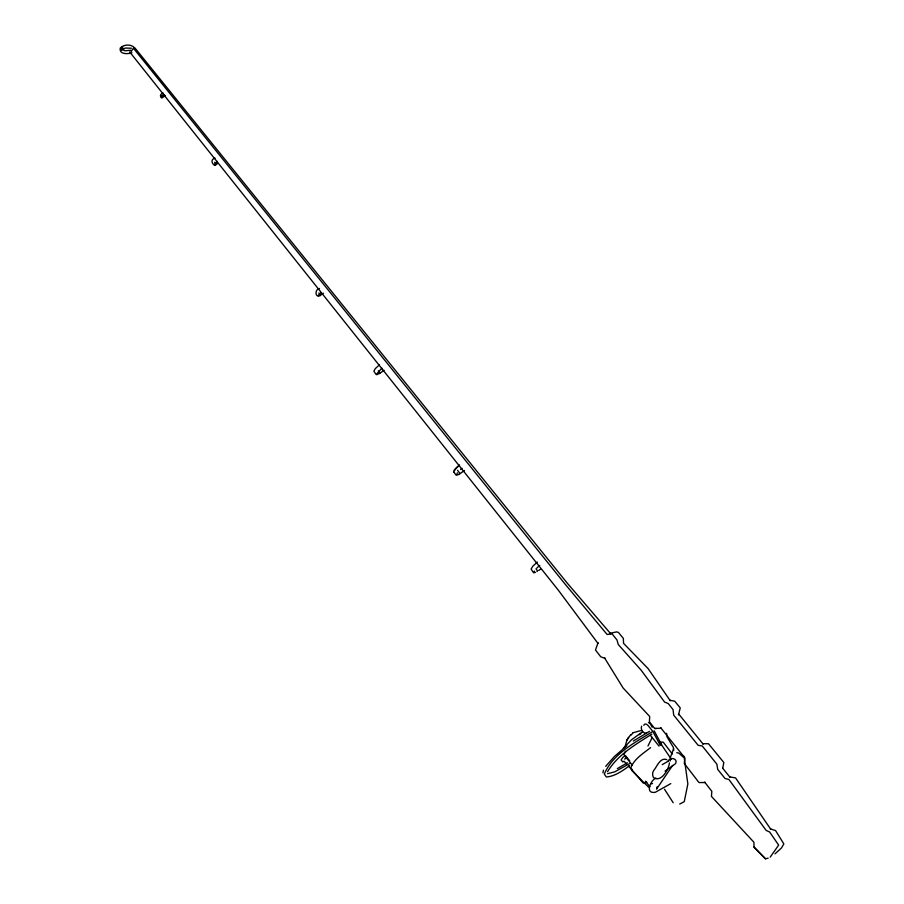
<?xml version="1.0" encoding="UTF-8"?>
<svg xmlns="http://www.w3.org/2000/svg" width="904" height="904" viewBox="0 0 904 904"><rect width="100%" height="100%" fill="white"/><g stroke="black" fill="none" stroke-linecap="round" stroke-linejoin="round"><path stroke-width="1.36" d="M670.259 760.965L670.576 756.829L673.683 748.681M214.463 164.743L217.468 161.353M318.355 295.664L320.875 292.523M376.934 373.714L381.827 368.199M456.825 474.193L457.401 472.815M534.264 571.656L534.366 571.057M625.24 746.049L626.901 740.139L630.834 734.489M722.804 767.824L723.844 762.513L708.476 743.743L702.69 743.676L703.142 744.128L678.655 713.957L678.486 714.872L680.237 707.866L674.689 701.176L669.762 700.25L670.271 700.758L648.191 668.711L623.534 643.332L623.364 638.439L618.426 632.404L616.551 631.896L609.567 633.388M602.934 772.807L603.476 770.151M647.965 746.015L652.225 737.427M641.603 726.138C640.258 729.008 643.026 733.867 646.383 733.133M628.506 737.348L626.901 740.139M625.466 751.213L623.975 754.772L632.314 765.146M607.533 771.688C617.726 754.738 635.704 744.399 651.807 734.161M121.441 50.296L125.328 48.048L131.487 48.217M672.61 765.439L656.586 789.102L657.14 786.785M131.114 51.596L133.453 48.262L564.989 583.984L607.115 634.484L612.098 633.885L616.969 639.942L618.291 644.552L641.264 670.327L664.598 702.092L668.169 703.493L673.039 709.561L673.695 715.12L698.137 745.303L702.238 745.969L716.849 764.151L717.719 769.406L725.031 778.491L728.906 779.474L766.151 830.414L769.62 831.974L778.649 845.104L770.208 857.116M161.906 95.948L163.477 94.728M163.127 93.033C156.934 94.863 163.805 101.429 162.132 95.643C158.946 97.214 163.025 97.146 164.166 94.479M215.073 158.11C206.711 160.528 218.655 170.494 214.7 162.178M319.44 288.478C314.411 289.303 315.213 298.467 320.106 295.597L318.875 293.02M379.431 364.843L375.341 368.572L373.849 371.126L376.03 374.414L377.036 374.685L379.827 373.024L378.301 370.866M453.616 471.718L456.192 475.244L458.046 474.815L459.899 473.447L457.571 470.272M537.032 571.554L537.507 570.876L536.004 568.695M631.331 734.986L632.789 732.895M629.715 765.598C623.025 770.434 615.025 776.389 606.358 776.988L604.29 774.095C612.596 754.264 634.258 742.896 651.897 732.037M605.691 766.355L614.426 756.456L626.788 745.766M623.285 748.365L631.636 739.687L642.665 731.72M655.931 778.073C650.383 780.321 644.688 794.3 655.343 792.266L670.779 783.621M536.886 567.927L539.767 565.441M165.342 95.553L162.889 97.316M323.417 293.201L320.106 295.597M384.076 370.244L379.409 373.623M460.599 469.481L462.023 468.328M464.407 470.498L459.447 474.08M537.371 562.051L532.772 566.243L531.1 569.124L533.586 572.786L535.552 572.322M774.988 853.873L781.485 847.963L783.847 843.895L775.564 830.573L770.389 828.9L770.807 829.318L735.562 777.915L729.607 776.864M134.38 47.663C131.125 43.878 123.385 44.398 120.198 48.104C119.012 54.59 127.905 54.172 131.927 52.816M217.887 163.387L215.988 164.686M538.739 570.481L540.535 569.181M650.564 747.619C643.252 753.473 633.794 759.089 630.664 768.321L643.196 783.056L646.902 782.299M665.028 771.135L675.559 763.643C678.181 758.953 670.847 756.377 668.079 760.931M633.308 741.031L649.535 731.336M639.162 734.749L640.891 733.652M624.574 759.077L627.105 757.62L625.568 755.71L623.037 757.168L621.116 759.902L622.766 761.959L624.031 761.224L626.698 764.129M625.952 758.501L627.218 757.767L629.726 760.874M617.364 768.581L627.432 762.761M629.805 763.473L614.765 771.835L607.544 773.677M662.236 764.648L668.564 760.999M679.706 804.085L684.26 801.633L687.854 783.983L684.012 756.219M633.15 732.715L641.806 730.33M768.174 858.167L765.473 858.8L754.015 847.104L753.925 842.268L711.448 796.401L711.821 791.305L704.645 782.084L705.097 782.536L699.131 782.57L698.498 781.937L684.249 763.405L685.006 758.049L660.688 727.731L661.14 728.183L654.812 728.511L654.168 727.856L649.377 721.72L649.716 716.522L623.093 687.955L604.539 657.886L605.013 658.361L600.753 656.801L595.476 649.999L598.052 642.733L597.939 643.377L558.435 590.335L129.667 51.935M651.479 783.858L652.541 783.497M130.888 50.262L124.82 50.782L121.204 48.816M654.812 728.511L656.304 728.432M661.095 742.173L662.994 742.071L663.818 742.896L672.327 754.004M676.768 752.727L678.78 753.032L683.221 757.089M121.678 46.59L122.537 46.85L122.774 48.985L121.893 48.714M666.779 759.62C660.078 757.077 656.892 766.874 653.671 770.524C652.372 772.502 652.292 775.474 653.468 777.53C661.027 782.932 668.836 769.496 669.423 762.919M648.507 722.646L649.298 722.974M648.462 787.056L631.749 770.49L631.534 768.524M754.015 847.104L765.473 858.8M646.077 781.937L645.377 781.237L649.919 786.649M650.078 723.55L652.225 727.268M628.472 766.061L632.009 769.937M610.607 633.659L567.486 583.408L134.899 47.923M722.703 768.242L730.059 777.316M650.439 735.415L659.039 746.116M659.547 741.935L671.299 759.157M664.508 789.237L673.209 802.752M654.157 730.782L661.57 744.659M660.304 745.393L652.891 731.517L648.281 725.788A4.294 2.475 60 0 0 643.829 725.347M666.53 733.313L667.197 737.167L673.277 747.269L673.706 750.399M453.932 472.035A8.057 1.706 -38.8 0 1 459.594 464.972M454.655 470.442A6.859 1.446 -38.8 0 1 458.26 466.385"/></g></svg>
